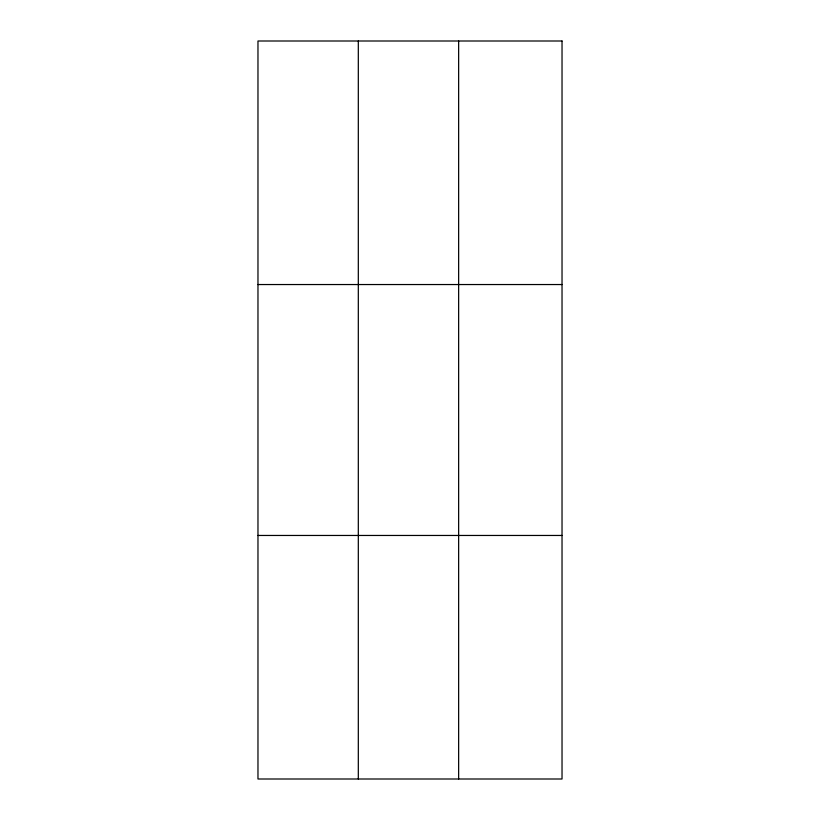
<?xml version="1.0" encoding="UTF-8"?>
<svg xmlns="http://www.w3.org/2000/svg" width="820" height="820" viewBox="0 0 820 820"><rect width="100%" height="100%" fill="white"/><g stroke="black" fill="none" stroke-linecap="round" stroke-linejoin="round"><path stroke-width="1.23" d="M358.309 41L358.309 779M458.646 41L458.646 779M257.972 284.54L562.028 284.54M257.972 535.46L562.028 535.46M562.028 41L562.028 779L257.972 779L257.972 41L562.028 41"/></g></svg>
